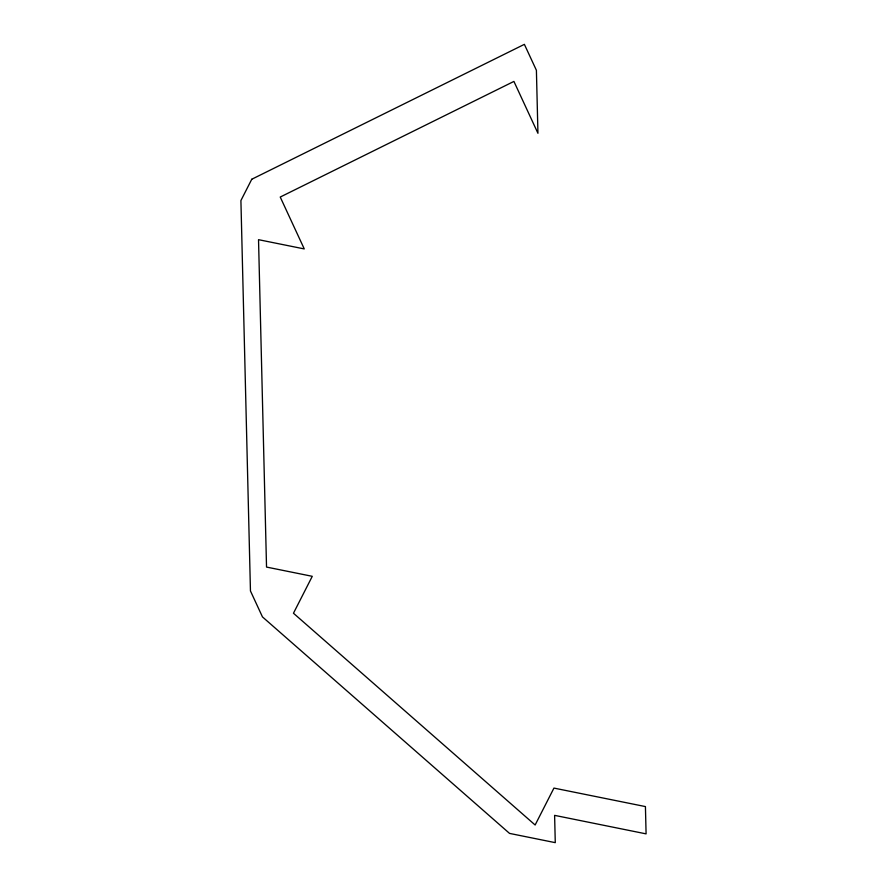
<?xml version="1.0" encoding="UTF-8"?>
<svg xmlns="http://www.w3.org/2000/svg" width="887" height="887" viewBox="0 0 887 887"><rect width="100%" height="100%" fill="white"/><g stroke="black" fill="none" stroke-linecap="round" stroke-linejoin="round"><path stroke-width="1.33" d="M251.764 179.252L240.909 200.562L250.456 590.964L262.463 616.908L509.537 833.403L555.273 842.65L554.608 815.364L646.091 833.869L645.426 806.582L553.943 788.088L535.138 824.999L293.464 613.239L312.268 576.317L266.532 567.07L258.527 239.678L304.263 248.925L280.237 197.047L513.917 81.416L537.943 133.294L536.402 70.295L524.383 44.35L251.764 179.252"/></g></svg>
